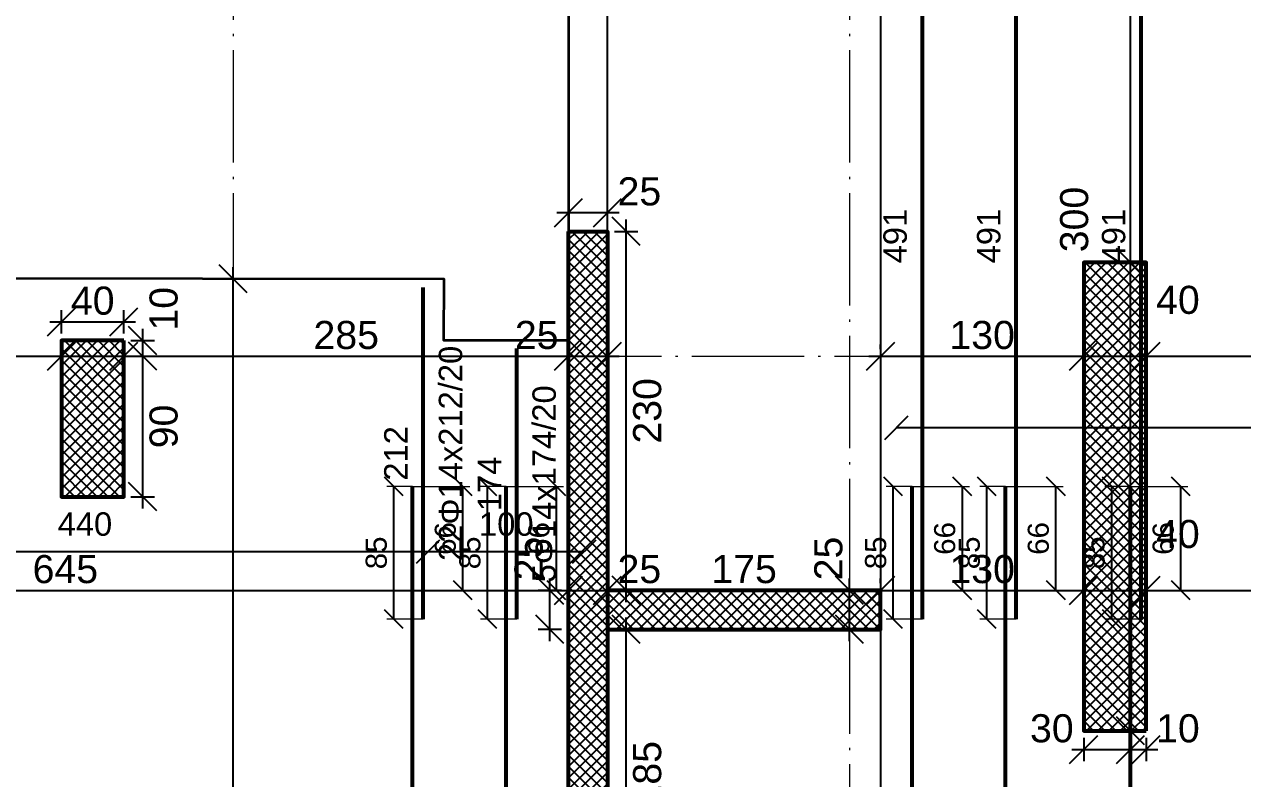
# Model space of a CAD drawing. Header units: millimetres. Extents: x -404 to 6018, y -5139 to 7890.
# Drawn here: x 4116 to 4897, y -3381 to -2897 of the extents above; entities that cross this region are included whole.
import ezdxf
from ezdxf.enums import TextEntityAlignment as Align

# ---------------------------------------------------------------- set-up
doc = ezdxf.new("R2010")
doc.units = ezdxf.units.MM
doc.linetypes.add('ZWCAD_ISO04W100', pattern=[30.5, 24, -3, 0.5, -3])
for name, color, linetype, lineweight in [('AXIS LINES', 255, 'ZWCAD_ISO04W100', 13), ('COLUMN', 140, 'Continuous', 53), ('SLAB', 3, 'Continuous', 35), ('WALL', 10, 'Continuous', 53)]:
    doc.layers.add(name, color=color, linetype=linetype, lineweight=lineweight)
for name, color, linetype in [('FW_COLUMN_HATCH', 8, 'Continuous'), ('FW_DIM', 7, 'Continuous'), ('FW_WALL_HATCH', 8, 'Continuous'), ('OPENING', 7, 'Continuous'), ('REB_TOP_MESH_Y', 5, 'Continuous'), ('REB_TOP_MESH_Y_AXDIM', 5, 'Continuous'), ('REB_TOP_MESH_Y_LAP', 5, 'Continuous'), ('REB_TOP_MESH_Y_RANGE', 5, 'Continuous'), ('REB_TOP_MESH_Y_TEXT', 5, 'Continuous')]:
    doc.layers.add(name, color=color, linetype=linetype)
doc.styles.add('REBAR_TXT', font='arial.ttf')
doc.styles.get("Standard").update_dxf_attribs({"font": 'arial.ttf'})
doc.dimstyles.new('FW_DIM', dxfattribs={"dimtxt": 18, "dimasz": 9, "dimexe": 7.5, "dimexo": 4.5, "dimgap": 4.5, "dimtad": 1, "dimdec": 0, "dimtxsty": 'Standard', "dimtsz": 9, "dimcen": 2.5, "dimdle": 7.5, "dimclrd": 256, "dimclre": 256, "dimclrt": 7, "dimazin": 3, "dimtfac": 1, "dimtmove": 2, "dimatfit": 3})
doc.dimstyles.new('REBAR LAP', dxfattribs={"dimtxt": 13.5, "dimasz": 2.5, "dimexe": 4.5, "dimexo": 0, "dimgap": 4.5, "dimtad": 1, "dimdec": 0, "dimtxsty": 'Standard', "dimtsz": 6, "dimcen": 2.5, "dimclrd": 6, "dimclre": 6, "dimclrt": 7, "dimazin": 3, "dimtfac": 1, "dimtmove": 2, "dimatfit": 3, "dimlwd": 25, "dimlwe": 18})
doc.dimstyles.new('REBAR M-200', dxfattribs={"dimtxt": 15, "dimasz": 15, "dimexe": 25, "dimexo": 12.5, "dimgap": 10, "dimtad": 1, "dimdec": 0, "dimtxsty": 'Standard', "dimblk": 'NONE', "dimcen": 50, "dimse1": 1, "dimse2": 1, "dimclrd": 6, "dimclre": 6, "dimclrt": 7, "dimazin": 3, "dimtfac": 1, "dimtmove": 2, "dimatfit": 3, "dimldrblk": 'NONE', "dimlwd": 53})
doc.dimstyles.new('REBAR RANGE', dxfattribs={"dimtxt": 15, "dimasz": 2.5, "dimexe": 0, "dimexo": 0, "dimgap": 10, "dimtad": 1, "dimdec": 0, "dimtxsty": 'Standard', "dimtsz": 7.5, "dimcen": 2.5, "dimse1": 1, "dimse2": 1, "dimclrd": 6, "dimclre": 6, "dimclrt": 7, "dimazin": 3, "dimtfac": 1, "dimtmove": 2, "dimatfit": 3, "dimlwd": 25})

# ---------------------------------------------------------------- blocks, each defined once
blk = doc.blocks.new('*D1486')
at = {"color": 6, "lineweight": 53}
blk.add_line((4364.99, -3788.61), (4364.99, -3193.61), dxfattribs=at)
at = {"layer": 'Defpoints'}
for p in [(4364.99, -3193.61), (4364.99, -3788.61), (4364.99, -3788.61)]:
    blk.add_point(p, dxfattribs=at)
at = {"layer": 'REB_TOP_MESH_Y', "color": 7, "insert": (4347.49, -3491.11), "char_height": 15, "attachment_point": 5, "rotation": 90}
blk.add_mtext('595', dxfattribs=at)
blk = doc.blocks.new('_NONE')
blk = doc.blocks.new('*D1487')
at = {"color": 6, "lineweight": 53}
blk.add_line((4371.74, -3278.61), (4371.74, -3066.11), dxfattribs=at)
at = {"layer": 'Defpoints'}
for p in [(4371.74, -3066.11), (4371.74, -3278.61), (4371.74, -3278.61)]:
    blk.add_point(p, dxfattribs=at)
at = {"layer": 'REB_TOP_MESH_Y', "color": 7, "insert": (4354.24, -3172.36), "char_height": 15, "attachment_point": 5, "rotation": 90}
blk.add_mtext('212', dxfattribs=at)
blk = doc.blocks.new('_Oblique')
at = {"color": 0, "linetype": 'ByBlock', "lineweight": -2}
blk.add_line((-0.5, -0.5), (0.5, 0.5), dxfattribs=at)
blk = doc.blocks.new('*D1492')
at = {"color": 6, "lineweight": 18}
for p, q in [((4364.99, -3193.61), (4348.49, -3193.61)), ((4371.74, -3278.61), (4348.49, -3278.61))]:
    blk.add_line(p, q, dxfattribs=at)
at = {"color": 6, "lineweight": 25}
blk.add_line((4352.99, -3278.61), (4352.99, -3193.61), dxfattribs=at)
at = {"layer": 'Defpoints'}
for p in [(4364.99, -3193.61), (4352.99, -3278.61), (4371.74, -3278.61)]:
    blk.add_point(p, dxfattribs=at)
at = {"layer": 'REB_TOP_MESH_Y_LAP', "color": 6, "xscale": 12, "yscale": 12, "rotation": 90}
for p in [(4352.99, -3193.61), (4352.99, -3278.61)]:
    blk.add_blockref('_OBLIQUE', p, dxfattribs=at)
at = {"layer": 'REB_TOP_MESH_Y_LAP', "color": 7, "insert": (4341.74, -3236.11), "char_height": 13.5, "attachment_point": 5, "rotation": 90}
blk.add_mtext('85', dxfattribs=at)
blk = doc.blocks.new('*D1493')
at = {"color": 6, "lineweight": 18}
for p, q in [((4364.99, -3193.61), (4401.74, -3193.61)), ((4364.99, -3260.11), (4401.74, -3260.11))]:
    blk.add_line(p, q, dxfattribs=at)
at = {"color": 6, "lineweight": 25}
blk.add_line((4397.24, -3260.11), (4397.24, -3193.61), dxfattribs=at)
at = {"layer": 'Defpoints'}
for p in [(4364.99, -3193.61), (4364.99, -3260.11), (4397.24, -3260.11)]:
    blk.add_point(p, dxfattribs=at)
at = {"layer": 'REB_TOP_MESH_Y_AXDIM', "color": 6, "xscale": 12, "yscale": 12, "rotation": 90}
for p in [(4397.24, -3193.61), (4397.24, -3260.11)]:
    blk.add_blockref('_OBLIQUE', p, dxfattribs=at)
at = {"layer": 'REB_TOP_MESH_Y_AXDIM', "color": 7, "insert": (4385.99, -3226.86), "char_height": 13.5, "attachment_point": 5, "rotation": 90}
blk.add_mtext('66', dxfattribs=at)
blk = doc.blocks.new('*D1522')
at = {"color": 6, "lineweight": 53}
blk.add_line((4824.99, -3788.61), (4824.99, -3193.61), dxfattribs=at)
at = {"layer": 'Defpoints'}
for p in [(4824.99, -3193.61), (4824.99, -3788.61), (4824.99, -3788.61)]:
    blk.add_point(p, dxfattribs=at)
at = {"layer": 'REB_TOP_MESH_Y', "color": 7, "insert": (4807.49, -3491.11), "char_height": 15, "attachment_point": 5, "rotation": 90}
blk.add_mtext('595', dxfattribs=at)
blk = doc.blocks.new('*D1523')
at = {"color": 6, "lineweight": 53}
blk.add_line((4831.74, -3278.61), (4831.74, -2787.61), dxfattribs=at)
at = {"layer": 'Defpoints'}
for p in [(4831.74, -2787.61), (4831.74, -3278.61), (4831.74, -3278.61)]:
    blk.add_point(p, dxfattribs=at)
at = {"layer": 'REB_TOP_MESH_Y', "color": 7, "insert": (4814.24, -3033.11), "char_height": 15, "attachment_point": 5, "rotation": 90}
blk.add_mtext('491', dxfattribs=at)
blk = doc.blocks.new('*D1531')
at = {"color": 6, "lineweight": 18}
for p, q in [((4824.99, -3193.61), (4808.49, -3193.61)), ((4831.74, -3278.61), (4808.49, -3278.61))]:
    blk.add_line(p, q, dxfattribs=at)
at = {"color": 6, "lineweight": 25}
blk.add_line((4812.99, -3278.61), (4812.99, -3193.61), dxfattribs=at)
at = {"layer": 'Defpoints'}
for p in [(4824.99, -3193.61), (4812.99, -3278.61), (4831.74, -3278.61)]:
    blk.add_point(p, dxfattribs=at)
at = {"layer": 'REB_TOP_MESH_Y_LAP', "color": 6, "xscale": 12, "yscale": 12, "rotation": 90}
for p in [(4812.99, -3193.61), (4812.99, -3278.61)]:
    blk.add_blockref('_OBLIQUE', p, dxfattribs=at)
at = {"layer": 'REB_TOP_MESH_Y_LAP', "color": 7, "insert": (4801.74, -3236.11), "char_height": 13.5, "attachment_point": 5, "rotation": 90}
blk.add_mtext('85', dxfattribs=at)
blk = doc.blocks.new('*D1532')
at = {"color": 6, "lineweight": 18}
for p, q in [((4824.99, -3193.61), (4861.74, -3193.61)), ((4824.99, -3260.11), (4861.74, -3260.11))]:
    blk.add_line(p, q, dxfattribs=at)
at = {"color": 6, "lineweight": 25}
blk.add_line((4857.24, -3260.11), (4857.24, -3193.61), dxfattribs=at)
at = {"layer": 'Defpoints'}
for p in [(4824.99, -3193.61), (4824.99, -3260.11), (4857.24, -3260.11)]:
    blk.add_point(p, dxfattribs=at)
at = {"layer": 'REB_TOP_MESH_Y_AXDIM', "color": 6, "xscale": 12, "yscale": 12, "rotation": 90}
for p in [(4857.24, -3193.61), (4857.24, -3260.11)]:
    blk.add_blockref('_OBLIQUE', p, dxfattribs=at)
at = {"layer": 'REB_TOP_MESH_Y_AXDIM', "color": 7, "insert": (4845.99, -3226.86), "char_height": 13.5, "attachment_point": 5, "rotation": 90}
blk.add_mtext('66', dxfattribs=at)
blk = doc.blocks.new('*D1548')
at = {"color": 6, "lineweight": 53}
blk.add_line((4424.99, -3788.61), (4424.99, -3193.61), dxfattribs=at)
at = {"layer": 'Defpoints'}
for p in [(4424.99, -3193.61), (4424.99, -3788.61), (4424.99, -3788.61)]:
    blk.add_point(p, dxfattribs=at)
at = {"layer": 'REB_TOP_MESH_Y', "color": 7, "insert": (4407.49, -3491.11), "char_height": 15, "attachment_point": 5, "rotation": 90}
blk.add_mtext('595', dxfattribs=at)
blk = doc.blocks.new('*D1549')
at = {"color": 6, "lineweight": 53}
blk.add_line((4431.74, -3278.61), (4431.74, -3105.11), dxfattribs=at)
at = {"layer": 'Defpoints'}
for p in [(4431.74, -3105.11), (4431.74, -3278.61), (4431.74, -3278.61)]:
    blk.add_point(p, dxfattribs=at)
at = {"layer": 'REB_TOP_MESH_Y', "color": 7, "insert": (4414.24, -3191.86), "char_height": 15, "attachment_point": 5, "rotation": 90}
blk.add_mtext('174', dxfattribs=at)
blk = doc.blocks.new('*D1554')
at = {"color": 6, "lineweight": 18}
for p, q in [((4424.99, -3193.61), (4408.49, -3193.61)), ((4431.74, -3278.61), (4408.49, -3278.61))]:
    blk.add_line(p, q, dxfattribs=at)
at = {"color": 6, "lineweight": 25}
blk.add_line((4412.99, -3278.61), (4412.99, -3193.61), dxfattribs=at)
at = {"layer": 'Defpoints'}
for p in [(4424.99, -3193.61), (4412.99, -3278.61), (4431.74, -3278.61)]:
    blk.add_point(p, dxfattribs=at)
at = {"layer": 'REB_TOP_MESH_Y_LAP', "color": 6, "xscale": 12, "yscale": 12, "rotation": 90}
for p in [(4412.99, -3193.61), (4412.99, -3278.61)]:
    blk.add_blockref('_OBLIQUE', p, dxfattribs=at)
at = {"layer": 'REB_TOP_MESH_Y_LAP', "color": 7, "insert": (4401.74, -3236.11), "char_height": 13.5, "attachment_point": 5, "rotation": 90}
blk.add_mtext('85', dxfattribs=at)
blk = doc.blocks.new('*D1555')
at = {"color": 6, "lineweight": 18}
for p, q in [((4424.99, -3193.61), (4461.74, -3193.61)), ((4424.99, -3260.11), (4461.74, -3260.11))]:
    blk.add_line(p, q, dxfattribs=at)
at = {"color": 6, "lineweight": 25}
blk.add_line((4457.24, -3260.11), (4457.24, -3193.61), dxfattribs=at)
at = {"layer": 'Defpoints'}
for p in [(4424.99, -3193.61), (4424.99, -3260.11), (4457.24, -3260.11)]:
    blk.add_point(p, dxfattribs=at)
at = {"layer": 'REB_TOP_MESH_Y_AXDIM', "color": 6, "xscale": 12, "yscale": 12, "rotation": 90}
for p in [(4457.24, -3193.61), (4457.24, -3260.11)]:
    blk.add_blockref('_OBLIQUE', p, dxfattribs=at)
at = {"layer": 'REB_TOP_MESH_Y_AXDIM', "color": 7, "insert": (4445.99, -3226.86), "char_height": 13.5, "attachment_point": 5, "rotation": 90}
blk.add_mtext('66', dxfattribs=at)
blk = doc.blocks.new('*D1572')
at = {"color": 6, "lineweight": 53}
blk.add_line((4744.99, -3788.61), (4744.99, -3193.61), dxfattribs=at)
at = {"layer": 'Defpoints'}
for p in [(4744.99, -3193.61), (4744.99, -3788.61), (4744.99, -3788.61)]:
    blk.add_point(p, dxfattribs=at)
at = {"layer": 'REB_TOP_MESH_Y', "color": 7, "insert": (4727.49, -3491.11), "char_height": 15, "attachment_point": 5, "rotation": 90}
blk.add_mtext('595', dxfattribs=at)
blk = doc.blocks.new('*D1573')
at = {"color": 6, "lineweight": 53}
blk.add_line((4751.74, -3278.61), (4751.74, -2787.61), dxfattribs=at)
at = {"layer": 'Defpoints'}
for p in [(4751.74, -2787.61), (4751.74, -3278.61), (4751.74, -3278.61)]:
    blk.add_point(p, dxfattribs=at)
at = {"layer": 'REB_TOP_MESH_Y', "color": 7, "insert": (4734.24, -3033.11), "char_height": 15, "attachment_point": 5, "rotation": 90}
blk.add_mtext('491', dxfattribs=at)
blk = doc.blocks.new('*D1581')
at = {"color": 6, "lineweight": 18}
for p, q in [((4744.99, -3193.61), (4728.49, -3193.61)), ((4751.74, -3278.61), (4728.49, -3278.61))]:
    blk.add_line(p, q, dxfattribs=at)
at = {"color": 6, "lineweight": 25}
blk.add_line((4732.99, -3278.61), (4732.99, -3193.61), dxfattribs=at)
at = {"layer": 'Defpoints'}
for p in [(4744.99, -3193.61), (4732.99, -3278.61), (4751.74, -3278.61)]:
    blk.add_point(p, dxfattribs=at)
at = {"layer": 'REB_TOP_MESH_Y_LAP', "color": 6, "xscale": 12, "yscale": 12, "rotation": 90}
for p in [(4732.99, -3193.61), (4732.99, -3278.61)]:
    blk.add_blockref('_OBLIQUE', p, dxfattribs=at)
at = {"layer": 'REB_TOP_MESH_Y_LAP', "color": 7, "insert": (4721.74, -3236.11), "char_height": 13.5, "attachment_point": 5, "rotation": 90}
blk.add_mtext('85', dxfattribs=at)
blk = doc.blocks.new('*D1582')
at = {"color": 6, "lineweight": 18}
for p, q in [((4744.99, -3193.61), (4781.74, -3193.61)), ((4744.99, -3260.11), (4781.74, -3260.11))]:
    blk.add_line(p, q, dxfattribs=at)
at = {"color": 6, "lineweight": 25}
blk.add_line((4777.24, -3260.11), (4777.24, -3193.61), dxfattribs=at)
at = {"layer": 'Defpoints'}
for p in [(4744.99, -3193.61), (4744.99, -3260.11), (4777.24, -3260.11)]:
    blk.add_point(p, dxfattribs=at)
at = {"layer": 'REB_TOP_MESH_Y_AXDIM', "color": 6, "xscale": 12, "yscale": 12, "rotation": 90}
for p in [(4777.24, -3193.61), (4777.24, -3260.11)]:
    blk.add_blockref('_OBLIQUE', p, dxfattribs=at)
at = {"layer": 'REB_TOP_MESH_Y_AXDIM', "color": 7, "insert": (4765.99, -3226.86), "char_height": 13.5, "attachment_point": 5, "rotation": 90}
blk.add_mtext('66', dxfattribs=at)
blk = doc.blocks.new('*D1615')
at = {"color": 6, "lineweight": 53}
blk.add_line((4684.99, -3788.61), (4684.99, -3193.61), dxfattribs=at)
at = {"layer": 'Defpoints'}
for p in [(4684.99, -3193.61), (4684.99, -3788.61), (4684.99, -3788.61)]:
    blk.add_point(p, dxfattribs=at)
at = {"layer": 'REB_TOP_MESH_Y', "color": 7, "insert": (4667.49, -3491.11), "char_height": 15, "attachment_point": 5, "rotation": 90}
blk.add_mtext('595', dxfattribs=at)
blk = doc.blocks.new('*D1616')
at = {"color": 6, "lineweight": 53}
blk.add_line((4691.74, -3278.61), (4691.74, -2787.61), dxfattribs=at)
at = {"layer": 'Defpoints'}
for p in [(4691.74, -2787.61), (4691.74, -3278.61), (4691.74, -3278.61)]:
    blk.add_point(p, dxfattribs=at)
at = {"layer": 'REB_TOP_MESH_Y', "color": 7, "insert": (4674.24, -3033.11), "char_height": 15, "attachment_point": 5, "rotation": 90}
blk.add_mtext('491', dxfattribs=at)
blk = doc.blocks.new('*D1624')
at = {"color": 6, "lineweight": 18}
for p, q in [((4684.99, -3193.61), (4668.49, -3193.61)), ((4691.74, -3278.61), (4668.49, -3278.61))]:
    blk.add_line(p, q, dxfattribs=at)
at = {"color": 6, "lineweight": 25}
blk.add_line((4672.99, -3278.61), (4672.99, -3193.61), dxfattribs=at)
at = {"layer": 'Defpoints'}
for p in [(4684.99, -3193.61), (4672.99, -3278.61), (4691.74, -3278.61)]:
    blk.add_point(p, dxfattribs=at)
at = {"layer": 'REB_TOP_MESH_Y_LAP', "color": 6, "xscale": 12, "yscale": 12, "rotation": 90}
for p in [(4672.99, -3193.61), (4672.99, -3278.61)]:
    blk.add_blockref('_OBLIQUE', p, dxfattribs=at)
at = {"layer": 'REB_TOP_MESH_Y_LAP', "color": 7, "insert": (4661.74, -3236.11), "char_height": 13.5, "attachment_point": 5, "rotation": 90}
blk.add_mtext('85', dxfattribs=at)
blk = doc.blocks.new('*D1625')
at = {"color": 6, "lineweight": 18}
for p, q in [((4684.99, -3193.61), (4721.74, -3193.61)), ((4684.99, -3260.11), (4721.74, -3260.11))]:
    blk.add_line(p, q, dxfattribs=at)
at = {"color": 6, "lineweight": 25}
blk.add_line((4717.24, -3260.11), (4717.24, -3193.61), dxfattribs=at)
at = {"layer": 'Defpoints'}
for p in [(4684.99, -3193.61), (4684.99, -3260.11), (4717.24, -3260.11)]:
    blk.add_point(p, dxfattribs=at)
at = {"layer": 'REB_TOP_MESH_Y_AXDIM', "color": 6, "xscale": 12, "yscale": 12, "rotation": 90}
for p in [(4717.24, -3193.61), (4717.24, -3260.11)]:
    blk.add_blockref('_OBLIQUE', p, dxfattribs=at)
at = {"layer": 'REB_TOP_MESH_Y_AXDIM', "color": 7, "insert": (4705.99, -3226.86), "char_height": 13.5, "attachment_point": 5, "rotation": 90}
blk.add_mtext('66', dxfattribs=at)
blk = doc.blocks.new('*D1643')
at = {"color": 6, "lineweight": 25}
blk.add_line((4674.99, -3155.86), (5414.99, -3155.86), dxfattribs=at)
at = {"layer": 'Defpoints'}
for p in [(4674.99, -3155.86), (4674.99, -3155.86), (5414.99, -3155.86)]:
    blk.add_point(p, dxfattribs=at)
at = {"layer": 'REB_TOP_MESH_Y_RANGE', "color": 6, "xscale": 15, "yscale": 15}
for p in [(4674.99, -3155.86), (5414.99, -3155.86)]:
    blk.add_blockref('_OBLIQUE', p, dxfattribs=at)
at = {"layer": 'REB_TOP_MESH_Y_RANGE', "color": 7, "insert": (5044.99, -3138.36), "char_height": 15, "attachment_point": 5}
blk.add_mtext('740', dxfattribs=at)
blk = doc.blocks.new('*D1651')
at = {"color": 6, "lineweight": 25}
blk.add_line((3934.99, -3235.24), (4374.99, -3235.24), dxfattribs=at)
at = {"layer": 'Defpoints'}
for p in [(3934.99, -3235.24), (3934.99, -3235.24), (4374.99, -3235.24)]:
    blk.add_point(p, dxfattribs=at)
at = {"layer": 'REB_TOP_MESH_Y_RANGE', "color": 6, "xscale": 15, "yscale": 15}
for p in [(3934.99, -3235.24), (4374.99, -3235.24)]:
    blk.add_blockref('_OBLIQUE', p, dxfattribs=at)
at = {"layer": 'REB_TOP_MESH_Y_RANGE', "color": 7, "insert": (4154.99, -3217.74), "char_height": 15, "attachment_point": 5}
blk.add_mtext('440', dxfattribs=at)
blk = doc.blocks.new('*D1662')
at = {"color": 6, "lineweight": 25}
blk.add_line((4374.99, -3235.24), (4474.99, -3235.24), dxfattribs=at)
at = {"layer": 'Defpoints'}
for p in [(4374.99, -3235.24), (4374.99, -3235.24), (4474.99, -3235.24)]:
    blk.add_point(p, dxfattribs=at)
at = {"layer": 'REB_TOP_MESH_Y_RANGE', "color": 6, "xscale": 15, "yscale": 15}
for p in [(4374.99, -3235.24), (4474.99, -3235.24)]:
    blk.add_blockref('_OBLIQUE', p, dxfattribs=at)
at = {"layer": 'REB_TOP_MESH_Y_RANGE', "color": 7, "insert": (4424.99, -3217.74), "char_height": 15, "attachment_point": 5}
blk.add_mtext('100', dxfattribs=at)
blk = doc.blocks.new('*D1680')
for p, q in [((4452.89, -3292.61), (4452.89, -3252.61)), ((4460.39, -3260.11), (4445.39, -3260.11)), ((4460.39, -3285.11), (4445.39, -3285.11))]:
    blk.add_line(p, q)
at = {"layer": 'Defpoints'}
for p in [(4464.89, -3260.11), (4452.89, -3285.11), (4464.89, -3285.11)]:
    blk.add_point(p, dxfattribs=at)
at = {"layer": 'FW_DIM', "xscale": 18, "yscale": 18, "rotation": 90}
for p in [(4452.89, -3260.11), (4452.89, -3285.11)]:
    blk.add_blockref('_OBLIQUE', p, dxfattribs=at)
at = {"layer": 'FW_DIM', "color": 7, "insert": (4439.39, -3239.71), "char_height": 18, "attachment_point": 5, "rotation": 90}
blk.add_mtext('25', dxfattribs=at)
blk = doc.blocks.new('*D1681')
for p, q in [((4501.89, -3477.61), (4501.89, -3277.61)), ((4494.39, -3285.11), (4509.39, -3285.11)), ((4494.39, -3470.11), (4509.39, -3470.11))]:
    blk.add_line(p, q)
at = {"layer": 'Defpoints'}
for p in [(4489.89, -3285.11), (4489.89, -3470.11), (4501.89, -3470.11)]:
    blk.add_point(p, dxfattribs=at)
at = {"layer": 'FW_DIM', "xscale": 18, "yscale": 18, "rotation": 90}
for p in [(4501.89, -3285.11), (4501.89, -3470.11)]:
    blk.add_blockref('_OBLIQUE', p, dxfattribs=at)
at = {"layer": 'FW_DIM', "color": 7, "insert": (4515.39, -3377.61), "char_height": 18, "attachment_point": 5, "rotation": 90}
blk.add_mtext('185', dxfattribs=at)
blk = doc.blocks.new('*D1682')
for p, q in [((4464.89, -3025.61), (4464.89, -3010.61)), ((4489.89, -3025.61), (4489.89, -3010.61)), ((4457.39, -3018.11), (4497.39, -3018.11))]:
    blk.add_line(p, q)
at = {"layer": 'Defpoints'}
for p in [(4464.89, -3018.11), (4464.89, -3030.11), (4489.89, -3030.11)]:
    blk.add_point(p, dxfattribs=at)
at = {"layer": 'FW_DIM', "xscale": 18, "yscale": 18}
for p in [(4464.89, -3018.11), (4489.89, -3018.11)]:
    blk.add_blockref('_OBLIQUE', p, dxfattribs=at)
at = {"layer": 'FW_DIM', "color": 7, "insert": (4510.29, -3004.61), "char_height": 18, "attachment_point": 5}
blk.add_mtext('25', dxfattribs=at)
blk = doc.blocks.new('*D1683')
for p, q in [((4501.89, -3267.61), (4501.89, -3022.61)), ((4494.39, -3030.11), (4509.39, -3030.11)), ((4494.39, -3260.11), (4509.39, -3260.11))]:
    blk.add_line(p, q)
at = {"layer": 'Defpoints'}
for p in [(4489.89, -3030.11), (4489.89, -3260.11), (4501.89, -3260.11)]:
    blk.add_point(p, dxfattribs=at)
at = {"layer": 'FW_DIM', "xscale": 18, "yscale": 18, "rotation": 90}
for p in [(4501.89, -3030.11), (4501.89, -3260.11)]:
    blk.add_blockref('_OBLIQUE', p, dxfattribs=at)
at = {"layer": 'FW_DIM', "color": 7, "insert": (4515.39, -3145.11), "char_height": 18, "attachment_point": 5, "rotation": 90}
blk.add_mtext('230', dxfattribs=at)
blk = doc.blocks.new('*D1700')
for p, q in [((4794.99, -3354.61), (4794.99, -3369.61)), ((4824.99, -3354.61), (4824.99, -3369.61)), ((4787.49, -3362.11), (4832.49, -3362.11))]:
    blk.add_line(p, q)
at = {"layer": 'Defpoints'}
for p in [(4794.99, -3350.11), (4824.99, -3350.11), (4794.99, -3362.11)]:
    blk.add_point(p, dxfattribs=at)
at = {"layer": 'FW_DIM', "xscale": 18, "yscale": 18}
for p in [(4794.99, -3362.11), (4824.99, -3362.11)]:
    blk.add_blockref('_OBLIQUE', p, dxfattribs=at)
at = {"layer": 'FW_DIM', "color": 7, "insert": (4774.59, -3348.61), "char_height": 18, "attachment_point": 5}
blk.add_mtext('30', dxfattribs=at)
blk = doc.blocks.new('*D1701')
for p, q in [((4824.99, -3354.61), (4824.99, -3369.61)), ((4834.99, -3354.61), (4834.99, -3369.61)), ((4817.49, -3362.11), (4842.49, -3362.11))]:
    blk.add_line(p, q)
at = {"layer": 'Defpoints'}
for p in [(4824.99, -3350.11), (4834.99, -3350.11), (4824.99, -3362.11)]:
    blk.add_point(p, dxfattribs=at)
at = {"layer": 'FW_DIM', "xscale": 18, "yscale": 18}
for p in [(4824.99, -3362.11), (4834.99, -3362.11)]:
    blk.add_blockref('_OBLIQUE', p, dxfattribs=at)
at = {"layer": 'FW_DIM', "color": 7, "insert": (4855.39, -3348.61), "char_height": 18, "attachment_point": 5}
blk.add_mtext('10', dxfattribs=at)
blk = doc.blocks.new('*D1741')
for p, q in [((4139.99, -3095.61), (4139.99, -3080.61)), ((4179.99, -3095.61), (4179.99, -3080.61)), ((4132.49, -3088.11), (4187.49, -3088.11))]:
    blk.add_line(p, q)
at = {"layer": 'Defpoints'}
for p in [(4139.99, -3088.11), (4139.99, -3100.11), (4179.99, -3100.11)]:
    blk.add_point(p, dxfattribs=at)
at = {"layer": 'FW_DIM', "xscale": 18, "yscale": 18}
for p in [(4139.99, -3088.11), (4179.99, -3088.11)]:
    blk.add_blockref('_OBLIQUE', p, dxfattribs=at)
at = {"layer": 'FW_DIM', "color": 7, "insert": (4159.99, -3074.61), "char_height": 18, "attachment_point": 5}
blk.add_mtext('40', dxfattribs=at)
blk = doc.blocks.new('*D1742')
for p, q in [((4191.99, -3207.61), (4191.99, -3102.61)), ((4184.49, -3110.11), (4199.49, -3110.11)), ((4184.49, -3200.11), (4199.49, -3200.11))]:
    blk.add_line(p, q)
at = {"layer": 'Defpoints'}
for p in [(4179.99, -3110.11), (4179.99, -3200.11), (4191.99, -3200.11)]:
    blk.add_point(p, dxfattribs=at)
at = {"layer": 'FW_DIM', "xscale": 18, "yscale": 18, "rotation": 90}
for p in [(4191.99, -3110.11), (4191.99, -3200.11)]:
    blk.add_blockref('_OBLIQUE', p, dxfattribs=at)
at = {"layer": 'FW_DIM', "color": 7, "insert": (4205.49, -3155.11), "char_height": 18, "attachment_point": 5, "rotation": 90}
blk.add_mtext('90', dxfattribs=at)
blk = doc.blocks.new('*D1743')
for p, q in [((4191.99, -3117.61), (4191.99, -3092.61)), ((4184.49, -3100.11), (4199.49, -3100.11)), ((4184.49, -3110.11), (4199.49, -3110.11))]:
    blk.add_line(p, q)
at = {"layer": 'Defpoints'}
for p in [(4179.99, -3100.11), (4179.99, -3110.11), (4191.99, -3110.11)]:
    blk.add_point(p, dxfattribs=at)
at = {"layer": 'FW_DIM', "xscale": 18, "yscale": 18, "rotation": 90}
for p in [(4191.99, -3100.11), (4191.99, -3110.11)]:
    blk.add_blockref('_OBLIQUE', p, dxfattribs=at)
at = {"layer": 'FW_DIM', "color": 7, "insert": (4205.49, -3079.71), "char_height": 18, "attachment_point": 5, "rotation": 90}
blk.add_mtext('10', dxfattribs=at)
blk = doc.blocks.new('*D1771')
for p, q in [((4139.99, -3105.61), (4139.99, -3102.61)), ((4179.99, -3105.61), (4179.99, -3102.61)), ((4132.49, -3110.11), (4187.49, -3110.11))]:
    blk.add_line(p, q)
at = {"layer": 'Defpoints'}
for p in [(4139.99, -3110.11), (4139.99, -3110.11), (4179.99, -3110.11)]:
    blk.add_point(p, dxfattribs=at)
at = {"layer": 'FW_DIM', "xscale": 18, "yscale": 18}
for p in [(4139.99, -3110.11), (4179.99, -3110.11)]:
    blk.add_blockref('_OBLIQUE', p, dxfattribs=at)

msp = doc.modelspace()

# ---------------------------------------------------------------- hatches: boundary and pattern name
at = {"layer": 'FW_COLUMN_HATCH'}
h = msp.add_hatch(dxfattribs=at)
h.set_pattern_fill('ANSI37', scale=1.6)
h.paths.add_polyline_path([(4179.99, -3100.11), (4179.99, -3200.11), (4139.99, -3200.11), (4139.99, -3100.11), (4179.99, -3100.11)])
at = {"layer": 'FW_WALL_HATCH'}
h = msp.add_hatch(dxfattribs=at)
h.set_pattern_fill('ANSI37', scale=1.6)
h.paths.add_polyline_path([(4664.89, -3495.11), (4489.89, -3495.11), (4464.89, -3495.11), (4464.89, -3030.11), (4489.89, -3030.11), (4489.89, -3260.11), (4664.89, -3260.11), (4664.89, -3285.11), (4489.89, -3285.11), (4489.89, -3470.11), (4664.89, -3470.11), (4664.89, -3495.11)])
h = msp.add_hatch(dxfattribs=at)
h.set_pattern_fill('ANSI37', scale=1.6)
h.paths.add_polyline_path([(4834.99, -3350.11), (4794.99, -3350.11), (4794.99, -3050.11), (4834.99, -3050.11), (4834.99, -3350.11)])

# ---------------------------------------------------------------- linework, layer by layer
at = {"layer": 'AXIS LINES', "color": 0, "ltscale": 3}
for points in [[(4249.99, -1450.07), (4249.99, -4990.18)], [(4644.99, -1450.07), (4644.99, -4990.18)], [(4824.99, -1450.07), (4824.99, -4990.18)], [(3537.41, -3110.11), (5952.4, -3110.11)], [(3482.41, -3260.11), (5897.4, -3260.11)]]:
    msp.add_lwpolyline(points, dxfattribs=at)
at = {"layer": 'COLUMN', "ltscale": 0.08}
msp.add_lwpolyline([(4179.99, -3100.11), (4139.99, -3100.11), (4139.99, -3200.11), (4179.99, -3200.11)], close=True, dxfattribs=at)
at = {"layer": 'OPENING'}
for points in [[(4664.89, -3260.11), (4489.89, -3260.11), (4489.89, -2640.11), (4664.89, -2640.11)], [(4664.89, -3470.11), (4489.89, -3470.11), (4489.89, -3285.11), (4664.89, -3285.11)]]:
    msp.add_lwpolyline(points, close=True, dxfattribs=at)
at = {"layer": 'SLAB', "ltscale": 0.08}
msp.add_lwpolyline([(4464.89, -2640.11), (4464.89, -3100.11), (4385.03, -3100.11), (4385.09, -3060.74), (3920.09, -3060.11), (3920.09, -3180.11), (3819.99, -3180.11), (3819.99, -3910.11), (3819.99, -3960.11), (3879.99, -3960.11), (3879.99, -4790.11), (4580.09, -4790.11), (4580.09, -4590.11), (4729.99, -4590.11), (4729.99, -4790.01), (5429.99, -4790.01)], dxfattribs=at)
at = {"layer": 'WALL', "ltscale": 0.08}
for points in [[(4464.89, -3030.11), (4489.89, -3030.11), (4489.89, -3495.11), (4464.89, -3495.11)], [(4664.89, -3260.11), (4489.89, -3260.11), (4489.89, -3285.11), (4664.89, -3285.11)]]:
    msp.add_lwpolyline(points, close=True, dxfattribs=at)
msp.add_lwpolyline([(4834.99, -3350.11), (4834.99, -3050.11), (4794.99, -3050.11), (4794.99, -3350.11), (4834.99, -3350.11)], dxfattribs=at)

# ---------------------------------------------------------------- texts
at = {"layer": 'REB_TOP_MESH_Y_TEXT', "color": 7, "style": 'REBAR_TXT'}
for s, p in [('22Φ14x212/20', (4381.74, -3172.36)), ('5Φ14x174/20', (4441.74, -3191.86))]:
    msp.add_text(s, height=15, rotation=90, dxfattribs=at).set_placement(p, align=Align.TOP_CENTER)

# ---------------------------------------------------------------- dimensions: what is measured, and where the dimension line sits
at = {"layer": 'FW_DIM'}
for base, p1, p2, location, text in [((4824.99, -3050.11), (4824.99, -3050.11), (4824.99, -2670.11), (4811.49, -2860.11), '380'), ((4824.99, -3350.11), (4824.99, -3350.11), (4824.99, -3050.11), (4788.99, -3022.51), '300'), ((4249.99, -4535.11), (4249.99, -4535.11), (4249.99, -3060.55), (4236.49, -3797.83), '1475'), ((4644.99, -3285.11), (4644.99, -3285.11), (4644.99, -3260.11), (4631.49, -3239.71), '25'), ((4824.99, -3910.11), (4824.99, -3910.11), (4824.99, -3350.11), (4811.49, -3630.11), '560')]:
    msp.add_linear_dim(base=base, p1=p1, p2=p2, angle=90, location=location, text=text, dimstyle='FW_DIM', override={"dimtmove": 2}, dxfattribs=at).render()
for base, p1, p2, text, picture, middle in [((4464.89, -3018.11), (4464.89, -3030.11), (4489.89, -3030.11), '25', '*D1682', (4510.29, -3004.61)), ((4139.99, -3088.11), (4139.99, -3100.11), (4179.99, -3100.11), '40', '*D1741', (4159.99, -3074.61)), ((4139.99, -3110.11), (4139.99, -3110.11), (4179.99, -3110.11), ' ', '*D1771', (4159.99, -3110.11)), ((4794.99, -3362.11), (4794.99, -3350.11), (4824.99, -3350.11), '30', '*D1700', (4774.59, -3348.61)), ((4824.99, -3362.11), (4824.99, -3350.11), (4834.99, -3350.11), '10', '*D1701', (4855.39, -3348.61))]:
    dim = msp.add_linear_dim(base=base, p1=p1, p2=p2, text=text, dimstyle='FW_DIM', override={"dimtmove": 2}, dxfattribs=at)
    dim.commit()
    dim.dimension.update_dxf_attribs({"geometry": picture, "text_midpoint": middle, "dimtype": 160})
for base, p1, p2, text, picture, middle in [((4501.89, -3260.11), (4489.89, -3260.11), (4489.89, -3030.11), '230', '*D1683', (4515.39, -3145.11)), ((4191.99, -3110.11), (4179.99, -3110.11), (4179.99, -3100.11), '10', '*D1743', (4205.49, -3079.71)), ((4191.99, -3200.11), (4179.99, -3200.11), (4179.99, -3110.11), '90', '*D1742', (4205.49, -3155.11)), ((4452.89, -3285.11), (4464.89, -3285.11), (4464.89, -3260.11), '25', '*D1680', (4439.39, -3239.71)), ((4501.89, -3470.11), (4489.89, -3470.11), (4489.89, -3285.11), '185', '*D1681', (4515.39, -3377.61))]:
    dim = msp.add_linear_dim(base=base, p1=p1, p2=p2, angle=90, text=text, dimstyle='FW_DIM', override={"dimtmove": 2}, dxfattribs=at)
    dim.commit()
    dim.dimension.update_dxf_attribs({"geometry": picture, "text_midpoint": middle, "dimtype": 160})
for base, p1, p2, location, text in [((4794.99, -3110.11), (4794.99, -3110.11), (4834.99, -3110.11), (4855.39, -3074.11), '40'), ((3920.09, -3110.11), (3920.09, -3110.11), (4139.99, -3110.11), (4030.04, -3096.61), '220'), ((4179.99, -3110.11), (4179.99, -3110.11), (4464.89, -3110.11), (4322.44, -3096.61), '285'), ((4464.89, -3110.11), (4464.89, -3110.11), (4489.89, -3110.11), (4444.49, -3096.61), '25'), ((4664.89, -3110.11), (4664.89, -3110.11), (4794.99, -3110.11), (4729.94, -3096.61), '130'), ((4834.99, -3110.11), (4834.99, -3110.11), (5599.97, -3110.11), (5217.48, -3096.61), '765'), ((4794.99, -3260.11), (4794.99, -3260.11), (4834.99, -3260.11), (4855.39, -3224.11), '40'), ((3819.99, -3260.11), (3819.99, -3260.11), (4464.89, -3260.11), (4142.44, -3246.61), '645'), ((4464.89, -3260.11), (4464.89, -3260.11), (4489.89, -3260.11), (4510.29, -3246.61), '25'), ((4489.89, -3260.11), (4489.89, -3260.11), (4664.89, -3260.11), (4577.39, -3246.61), '175'), ((4664.89, -3260.11), (4664.89, -3260.11), (4794.99, -3260.11), (4729.94, -3246.61), '130'), ((4834.99, -3260.11), (4834.99, -3260.11), (5249.99, -3260.11), (5042.49, -3246.61), '415')]:
    msp.add_linear_dim(base=base, p1=p1, p2=p2, location=location, text=text, dimstyle='FW_DIM', override={"dimtmove": 2}, dxfattribs=at).render()
at = {"layer": 'REB_TOP_MESH_Y'}
for base, p1, p2, picture, middle in [((4691.74, -3278.61), (4691.74, -3278.61), (4691.74, -2787.61), '*D1616', (4674.24, -3033.11)), ((4751.74, -3278.61), (4751.74, -3278.61), (4751.74, -2787.61), '*D1573', (4734.24, -3033.11)), ((4831.74, -3278.61), (4831.74, -3278.61), (4831.74, -2787.61), '*D1523', (4814.24, -3033.11)), ((4371.73693601, -3278.61172782), (4371.73693601, -3278.61172782), (4371.73693601, -3066.11172782), '*D1487', (4354.23693601, -3172.36172782)), ((4431.73693601, -3278.61172782), (4431.73693601, -3278.61172782), (4431.73693601, -3105.11172782), '*D1549', (4414.23693601, -3191.86172782)), ((4364.99, -3788.61), (4364.99, -3788.61), (4364.99, -3193.61), '*D1486', (4347.49, -3491.11)), ((4424.99, -3788.61), (4424.99, -3788.61), (4424.99, -3193.61), '*D1548', (4407.49, -3491.11)), ((4684.99, -3788.61), (4684.99, -3788.61), (4684.99, -3193.61), '*D1615', (4667.49, -3491.11)), ((4744.99, -3788.61), (4744.99, -3788.61), (4744.99, -3193.61), '*D1572', (4727.49, -3491.11)), ((4824.99, -3788.61), (4824.99, -3788.61), (4824.99, -3193.61), '*D1522', (4807.49, -3491.11))]:
    dim = msp.add_linear_dim(base=base, p1=p1, p2=p2, angle=90, dimstyle='REBAR M-200', dxfattribs=at)
    dim.commit()
    dim.dimension.update_dxf_attribs({"geometry": picture, "text_midpoint": middle})
at = {"layer": 'REB_TOP_MESH_Y_AXDIM'}
for base, p1, p2, picture, middle in [((4397.23693601, -3260.11172782), (4364.98693601, -3260.11172782), (4364.98693601, -3193.61172782), '*D1493', (4385.98693601, -3226.86172782)), ((4457.23693601, -3260.11172782), (4424.98693601, -3260.11172782), (4424.98693601, -3193.61172782), '*D1555', (4445.98693601, -3226.86172782)), ((4717.23693601, -3260.11172782), (4684.98693601, -3260.11172782), (4684.98693601, -3193.61172782), '*D1625', (4705.98693601, -3226.86172782)), ((4777.23693601, -3260.11172782), (4744.98693601, -3260.11172782), (4744.98693601, -3193.61172782), '*D1582', (4765.98693601, -3226.86172782)), ((4857.23693601, -3260.11172782), (4824.98693601, -3260.11172782), (4824.98693601, -3193.61172782), '*D1532', (4845.98693601, -3226.86172782))]:
    dim = msp.add_linear_dim(base=base, p1=p1, p2=p2, angle=90, dimstyle='REBAR LAP', dxfattribs=at)
    dim.commit()
    dim.dimension.update_dxf_attribs({"geometry": picture, "text_midpoint": middle})
at = {"layer": 'REB_TOP_MESH_Y_LAP'}
for base, p1, p2, picture, middle in [((4352.99, -3278.61), (4371.74, -3278.61), (4364.99, -3193.61), '*D1492', (4341.74, -3236.11)), ((4412.99, -3278.61), (4431.74, -3278.61), (4424.99, -3193.61), '*D1554', (4401.74, -3236.11)), ((4672.99, -3278.61), (4691.74, -3278.61), (4684.99, -3193.61), '*D1624', (4661.74, -3236.11)), ((4732.99, -3278.61), (4751.74, -3278.61), (4744.99, -3193.61), '*D1581', (4721.74, -3236.11)), ((4812.99, -3278.61), (4831.74, -3278.61), (4824.99, -3193.61), '*D1531', (4801.74, -3236.11))]:
    dim = msp.add_linear_dim(base=base, p1=p1, p2=p2, angle=90, dimstyle='REBAR LAP', dxfattribs=at)
    dim.commit()
    dim.dimension.update_dxf_attribs({"geometry": picture, "text_midpoint": middle})
at = {"layer": 'REB_TOP_MESH_Y_RANGE'}
for base, p1, p2, picture, middle in [((4674.99, -3155.86), (4674.99, -3155.86), (5414.99, -3155.86), '*D1643', (5044.99, -3138.36)), ((3934.99, -3235.24), (3934.99, -3235.24), (4374.99, -3235.24), '*D1651', (4154.99, -3217.74)), ((4374.99, -3235.24), (4374.99, -3235.24), (4474.99, -3235.24), '*D1662', (4424.99, -3217.74))]:
    dim = msp.add_linear_dim(base=base, p1=p1, p2=p2, dimstyle='REBAR RANGE', dxfattribs=at)
    dim.commit()
    dim.dimension.update_dxf_attribs({"geometry": picture, "text_midpoint": middle})

doc.saveas('drawing.dxf')
